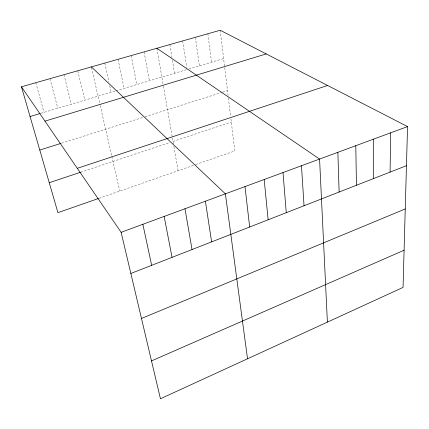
<?xml version="1.0" encoding="UTF-8"?>
<svg xmlns="http://www.w3.org/2000/svg" width="429" height="429" viewBox="0 0 429 429"><rect width="100%" height="100%" fill="white"/><g stroke="black" fill="none" stroke-linecap="round" stroke-linejoin="round"><path stroke-width="0.32" stroke-dasharray="2.15 1.61" d="M99.131 198.278L195.125 164.79M195.726 164.58L234.808 150.949L230.915 118.806M80.668 172.227L169.922 142.476M173.005 141.447L231.301 122.018M61.54 143.189L142.578 117.535M145.029 116.758L221.954 92.407M222.571 92.208L227.504 90.648M40.852 113.31L115.439 90.969M116.055 90.787L186.401 69.718M188.878 68.978L223.622 58.569M35.805 82.706L44.021 112.36M49.968 78.679L57.792 108.237M63.948 74.7L71.386 104.167M77.74 70.774L84.803 100.145M91.506 67.551L100.048 104.907M100.193 105.534L111.706 155.872M111.846 156.494L119.761 191.082M104.799 63.079L108.88 81.885M109.727 85.779L111.132 92.262M118.066 59.304L124.056 88.39M131.167 55.577L136.813 84.572M144.096 51.898L149.41 80.797M156.869 48.268L163.32 85.521M163.433 86.17L173.439 143.929M173.868 146.412L178.078 170.737M169.857 44.568L171.975 57.62M172.399 60.226L174.523 73.279M182.684 40.921L186.728 67.578M195.345 37.318L199.378 65.83M207.845 33.762L211.572 62.178M220.19 30.25L228.067 95.302M228.389 97.962L230.604 116.238"/><path stroke-width="0.64" d="M390.09 172.104L390.631 132.834M407.55 126.587L403.046 287.409L160.446 398.75L121.128 232.32L21.45 86.792L220.19 30.25L407.55 126.587L121.128 232.32M151.507 360.912L404.086 250.225M141.479 318.474L405.244 208.961M130.85 273.471L406.456 165.701M98.52 198.488L57.931 212.65L21.45 86.792M49.249 182.7L80.668 172.227M77.29 168.313L327.606 85.478M39.79 150.075L60.907 143.388M44.981 121.144L266.248 53.931M30.073 116.538L40.219 113.503M156.869 48.268L319.573 159.062L327.397 322.125M91.356 66.903L225.386 193.833L247.528 358.783M142.862 224.292L151.662 265.337M164.141 216.441L172.05 257.362M184.979 208.746L192.036 249.549M205.389 201.212L211.626 241.886M244.98 186.599L249.662 227.011M264.189 179.51L268.136 219.787M283.011 172.56L286.256 212.704M301.474 165.744L304.038 205.754M337.864 152.311L339.125 192.031M355.797 145.694L356.435 185.264M373.38 139.2L373.418 178.62"/></g></svg>
